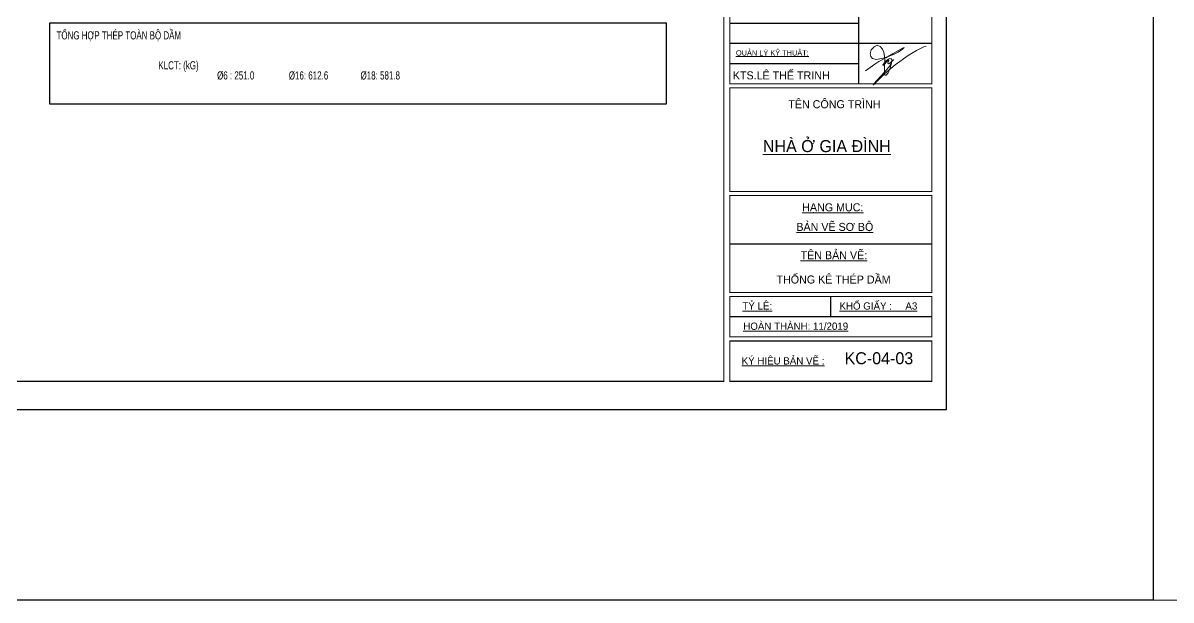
# Model space of a CAD drawing. Extents: x -1855204 to -1466800, y -1308584 to -996495.
# Drawn here: x -1724302 to -1696132, y -1231183 to -1217018 of the extents above; entities that cross this region are included whole.
import ezdxf
from ezdxf.enums import TextEntityAlignment as Align

# ---------------------------------------------------------------- set-up
doc = ezdxf.new("R2010")
doc.units = 0
doc.header["$LTSCALE"] = 150
doc.layers.get('Defpoints').update_dxf_attribs({"lineweight": 18})
for name, color, linetype, lineweight in [('05.Text', 253, 'Continuous', 18), ('11.Khung bo', 32, 'Continuous', 50), ('12.Khung', 36, 'Continuous', 25), ('KCVN-THAY', 7, 'Continuous', 25), ('LS-THAY', 7, 'Continuous', 20)]:
    doc.layers.add(name, color=color, linetype=linetype, lineweight=lineweight)
doc.layers.add('TEXT_THCT', color=2, linetype='Continuous')
doc.layers.add('TEXT_TK', color=2, linetype='Continuous')
doc.styles.add('SMTEXT', font='arial.ttf', dxfattribs={"width": 0.7})
doc.styles.add('VnAvantH', font='')
doc.styles.get('VnAvantH').set_extended_font_data('.VnAvantH')

# ---------------------------------------------------------------- blocks, each defined once
blk = doc.blocks.new('*U4')
at = {"layer": 'KCVN-THAY', "color": 140}
blk.add_lwpolyline([(214871.76, 86966.68), (215381.8, 86966.68), (215381.8, 86579.68), (214871.76, 86579.68)], close=True, dxfattribs=at)
blk = doc.blocks.new('100')
at = {"layer": '05.Text', "color": 1}
blk.add_lwpolyline([(1899575, -937551), (1899804, -937384), (1899898, -937322), (1900076, -937228), (1900253, -937123), (1900467, -937003), (1900530, -936977), (1900488, -937019), (1900384, -937087), (1900285, -937139), (1900132, -937194), (1900034, -937228), (1899924, -937254), (1899841, -937269), (1899747, -937243), (1899705, -937196), (1899689, -937134), (1899716, -937034), (1899789, -936956), (1899862, -936920), (1899935, -936946), (1899992, -937014), (1900024, -937092), (1900045, -937196), (1900050, -937322), (1900039, -937473), (1900039, -937577), (1900039, -937640), (1900060, -937661), (1900086, -937661), (1900133, -937598), (1900175, -937504), (1900206, -937395), (1900222, -937311), (1900222, -937275), (1900206, -937254), (1900175, -937249), (1900139, -937264), (1900086, -937301), (1900003, -937400), (1900003, -937416), (1900018, -937416), (1900118, -937306), (1900144, -937285), (1900150, -937293), (1900128, -937353), (1900128, -937374), (1900144, -937379), (1900180, -937358), (1900243, -937306), (1900264, -937290), (1900253, -937276), (1900234, -937290), (1900219, -937326), (1900170, -937426), (1900050, -937577), (1899773, -937880), (1899763, -937901), (1899773, -937901), (1900039, -937630), (1900306, -937400), (1900624, -937175), (1900833, -937050), (1901016, -936961), (1901073, -936940), (1901073, -936940)], dxfattribs=at)
at = {"layer": '11.Khung bo', "const_width": 26.7}
for points in [[(1860913, -945240), (1860913, -916940), (1896063, -916940), (1896063, -945240)], [(1896213, -937871), (1901213, -937871), (1901213, -930871), (1896213, -930871)], [(1896213, -940540), (1901213, -940540), (1901213, -937971), (1896213, -937971)], [(1896213, -943040), (1901213, -943040), (1901213, -940640), (1896213, -940640)], [(1896213, -944140), (1901213, -944140), (1901213, -943140), (1896213, -943140)], [(1896213, -945240), (1901213, -945240), (1901213, -944240), (1896213, -944240)]]:
    blk.add_lwpolyline(points, close=True, dxfattribs=at)
at = {"layer": '12.Khung'}
for p, q in [((1899399, -930871), (1899399, -937871)), ((1896213, -936371), (1899399, -936371)), ((1896213, -936871), (1901213, -936871)), ((1896213, -937371), (1899399, -937371)), ((1901213, -941840), (1896213, -941840)), ((1898713, -943640), (1898713, -943140)), ((1901213, -943640), (1896213, -943640))]:
    blk.add_line(p, q, dxfattribs=at)
at = {"layer": '12.Khung', "color": 1}
blk.add_lwpolyline([(1901579, -945940), (1901579, -916240), (1859580, -916240), (1859580, -945940)], close=True, dxfattribs=at)
at = {"layer": '05.Text', "style": 'VnAvantH'}
for s, height, p in [('%%Uqu¶n lý kü thuËt:', 132, (1896366, -937174)), ('tªn C¤NG TR×NH', 198, (1897662, -938477)), ('%%UNHµ ë GIA §×NH', 297, (1897032, -939564)), ('%%Uh¹ng môc:', 198, (1898005, -941030)), ('%%Ub¶n vÏ s¬ bé', 198, (1897861, -941515)), ('%%Utªn b¶n vÏ:', 198, (1897966, -942216)), ('%%Utû lÖ:', 180, (1896525, -943464)), ('%%UKHæ GIÊY :     A3', 180, (1898928, -943464)), ('%%Uhoµn thµnh: 11/2019', 180, (1896548, -943964)), ('%%Uký hiÖu b¶n vÏ :', 180, (1896508, -944823))]:
    blk.add_text(s, height=height, dxfattribs=at).set_placement(p)
blk.add_text('KTS.lª thÕ trinh', height=198, dxfattribs=at).set_placement((1898687, -937764), align=Align.RIGHT)

msp = doc.modelspace()

# ---------------------------------------------------------------- linework, layer by layer
at = {"layer": 'LS-THAY', "color": 140}
msp.add_lwpolyline([(-1855203.4, -1231183.1), (-1466800.3, -1231182.6), (-1466800.3, -1269883.3), (-1855203.4, -1269883.3)], close=True, dxfattribs=at)
at = {"layer": 'TEXT_TK', "ltscale": 3}
msp.add_lwpolyline([(-1723638.7, -1217014), (-1708518.7, -1217014), (-1708518.7, -1219013.6), (-1723638.7, -1219013.6)], close=True, dxfattribs=at)

# ---------------------------------------------------------------- block references
at = {"layer": '05.Text', "xscale": 0.991454545641318, "yscale": 0.991454545641318, "zscale": 0.9914545456793755}
msp.add_blockref('100', (-3586967.8, -288652.9), dxfattribs=at)
at = {"layer": 'Defpoints', "xscale": 100, "yscale": 100, "zscale": 100}
msp.add_blockref('*U4', (-23234746.5, -9889150.6), dxfattribs=at)

# ---------------------------------------------------------------- texts
at = {"layer": '05.Text', "color": 1, "style": 'VnAvantH'}
for s, height, p in [('thèng kª thÐp dÇm', 196.306, (-1703011.9, -1223413.4)), ('KC-04-03', 294.46, (-1702457.3, -1225395.2))]:
    msp.add_text(s, height=height, dxfattribs=at).set_placement(p, align=Align.RIGHT)
at = {"layer": 'TEXT_THCT', "ltscale": 3, "style": 'SMTEXT', "width": 0.7}
msp.add_text('TỔNG HỢP THÉP TOÀN BỘ DẦM', height=200, dxfattribs=at).set_placement((-1723478.7, -1217422.3))
at = {"layer": 'TEXT_THCT', "style": 'SMTEXT', "width": 0.7}
for s, p in [('KLCT: (kG)', (-1720978.7, -1218158)), ('%%c6 : 251.0', (-1719538.7, -1218406)), ('%%c16: 612.6', (-1717778.7, -1218406)), ('%%c18: 581.8', (-1716018.7, -1218406))]:
    msp.add_text(s, height=200, dxfattribs=at).set_placement(p)

doc.saveas('drawing.dxf')
